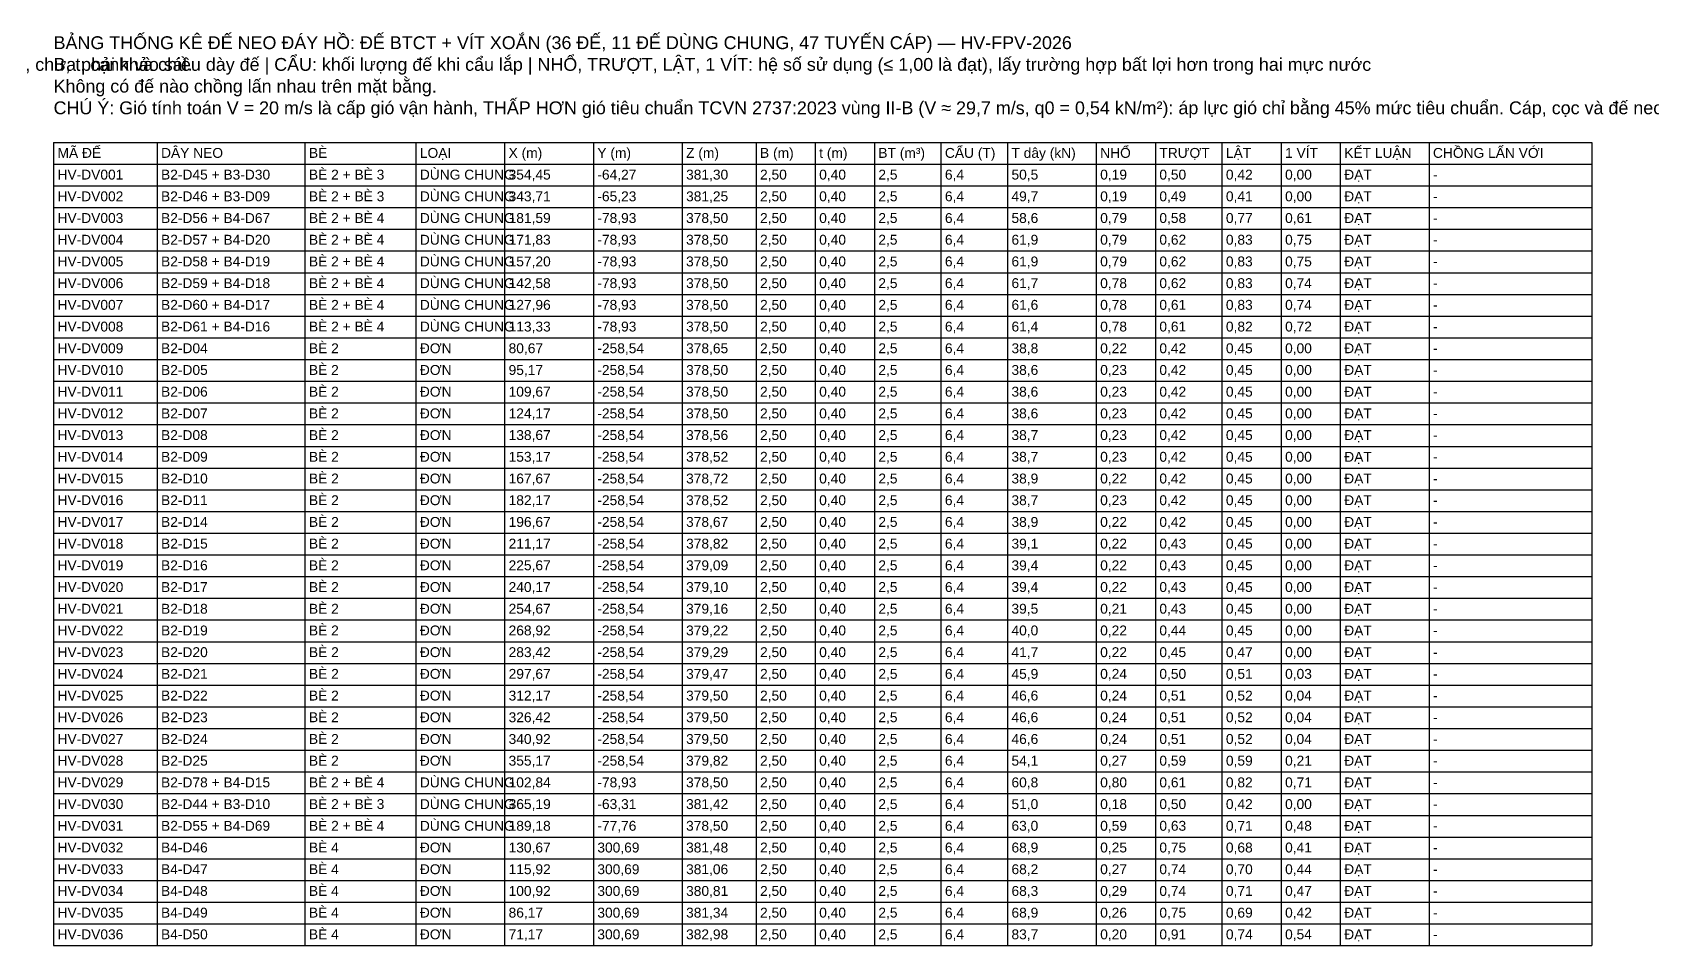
# Model space of a CAD drawing. Header units: metres. Extents: x -256 to 1219, y -260 to 304.
# Drawn here: x 664 to 861, y 191.7 to 302.7 of the extents above; entities that cross this region are included whole.
import ezdxf

# ---------------------------------------------------------------- set-up
doc = ezdxf.new("R2010")
doc.units = ezdxf.units.M
doc.layers.add('07_BANG_THONG_KE_COC_BO', color=7, linetype='Continuous')
doc.layers.add('08_BANG_THONG_KE_DE_NEO', color=7, linetype='Continuous')
doc.styles.add('VN', font='arial.ttf')

msp = doc.modelspace()

# ---------------------------------------------------------------- linework, layer by layer
at = {"layer": '08_BANG_THONG_KE_DE_NEO'}
for p, q in [((666.53, 289.338), (853.73, 289.338)), ((666.53, 289.338), (666.53, 191.658)), ((679.13, 289.338), (679.13, 191.658)), ((697.13, 289.338), (697.13, 191.658)), ((710.63, 289.338), (710.63, 191.658)), ((721.43, 289.338), (721.43, 191.658)), ((732.23, 289.338), (732.23, 191.658)), ((743.03, 289.338), (743.03, 191.658)), ((752.03, 289.338), (752.03, 191.658)), ((759.23, 289.338), (759.23, 191.658)), ((766.43, 289.338), (766.43, 191.658)), ((774.53, 289.338), (774.53, 191.658)), ((782.63, 289.338), (782.63, 191.658)), ((793.43, 289.338), (793.43, 191.658)), ((800.63, 289.338), (800.63, 191.658)), ((808.73, 289.338), (808.73, 191.658)), ((815.93, 289.338), (815.93, 191.658)), ((823.13, 289.338), (823.13, 191.658)), ((833.93, 289.338), (833.93, 191.658)), ((853.73, 289.338), (853.73, 191.658)), ((666.53, 286.698), (853.73, 286.698)), ((666.53, 284.058), (853.73, 284.058)), ((666.53, 281.418), (853.73, 281.418)), ((666.53, 278.778), (853.73, 278.778)), ((666.53, 276.138), (853.73, 276.138)), ((666.53, 273.498), (853.73, 273.498)), ((666.53, 270.858), (853.73, 270.858)), ((666.53, 268.218), (853.73, 268.218)), ((666.53, 265.578), (853.73, 265.578)), ((666.53, 262.938), (853.73, 262.938)), ((666.53, 260.298), (853.73, 260.298)), ((666.53, 257.658), (853.73, 257.658)), ((666.53, 255.018), (853.73, 255.018)), ((666.53, 252.378), (853.73, 252.378)), ((666.53, 249.738), (853.73, 249.738)), ((666.53, 247.098), (853.73, 247.098)), ((666.53, 244.458), (853.73, 244.458)), ((666.53, 241.818), (853.73, 241.818)), ((666.53, 239.178), (853.73, 239.178)), ((666.53, 236.538), (853.73, 236.538)), ((666.53, 233.898), (853.73, 233.898)), ((666.53, 231.258), (853.73, 231.258)), ((666.53, 228.618), (853.73, 228.618)), ((666.53, 225.978), (853.73, 225.978)), ((666.53, 223.338), (853.73, 223.338)), ((666.53, 220.698), (853.73, 220.698)), ((666.53, 218.058), (853.73, 218.058)), ((666.53, 215.418), (853.73, 215.418)), ((666.53, 212.778), (853.73, 212.778)), ((666.53, 210.138), (853.73, 210.138)), ((666.53, 207.498), (853.73, 207.498)), ((666.53, 204.858), (853.73, 204.858)), ((666.53, 202.218), (853.73, 202.218)), ((666.53, 199.578), (853.73, 199.578)), ((666.53, 196.938), (853.73, 196.938)), ((666.53, 194.298), (853.73, 194.298)), ((666.53, 191.658), (853.73, 191.658))]:
    msp.add_line(p, q, dxfattribs=at)

# ---------------------------------------------------------------- texts
at = {"layer": '07_BANG_THONG_KE_COC_BO', "style": 'VN'}
msp.add_text('Quy tắc của Chủ đầu tư (08/10/2026): gần bờ, kể cả chỗ mấp mé nước, neo bằng cọc khoan nhồi; đế vít xoắn chỉ dùng giữa hai bè. Vị trí cọc mới lấy theo địa hình IFC (≥ 384,0 m), chưa phải khảo sát.', height=1.56, dxfattribs=at).set_placement((489.83, 298.05))
at = {"layer": '08_BANG_THONG_KE_DE_NEO', "style": 'VN'}
for s, height, p in [('BẢNG THỐNG KÊ ĐẾ NEO ĐÁY HỒ: ĐẾ BTCT + VÍT XOẮN (36 ĐẾ, 11 ĐẾ DÙNG CHUNG, 47 TUYẾN CÁP) — HV-FPV-2026', 1.56, (666.53, 300.69)), ('B, t: cạnh và chiều dày đế | CẨU: khối lượng đế khi cẩu lắp | NHỔ, TRƯỢT, LẬT, 1 VÍT: hệ số sử dụng (≤ 1,00 là đạt), lấy trường hợp bất lợi hơn trong hai mực nước', 1.56, (666.53, 298.05)), ('Không có đế nào chồng lấn nhau trên mặt bằng.', 1.56, (666.53, 295.41)), ('CHÚ Ý: Gió tính toán V = 20 m/s là cấp gió vận hành, THẤP HƠN gió tiêu chuẩn TCVN 2737:2023 vùng II-B (V ≈ 29,7 m/s, q0 = 0,54 kN/m²): áp lực gió chỉ bằng 45% mức tiêu chuẩn. Cáp, cọc và đế neo định cỡ ở cấp gió này CHƯA được kiểm tra với bão thiết kế; nhập V = 30 m/s ở Tab 2 để kiểm tra.', 1.56, (666.53, 292.77)), ('MÃ ĐẾ', 1.2, (667.01, 287.466)), ('DÂY NEO', 1.2, (679.61, 287.466)), ('BÈ', 1.2, (697.61, 287.466)), ('LOẠI', 1.2, (711.11, 287.466)), ('X (m)', 1.2, (721.91, 287.466)), ('Y (m)', 1.2, (732.71, 287.466)), ('Z (m)', 1.2, (743.51, 287.466)), ('B (m)', 1.2, (752.51, 287.466)), ('t (m)', 1.2, (759.71, 287.466)), ('BT (m³)', 1.2, (766.91, 287.466)), ('CẨU (T)', 1.2, (775.01, 287.466)), ('T dây (kN)', 1.2, (783.11, 287.466)), ('NHỔ', 1.2, (793.91, 287.466)), ('TRƯỢT', 1.2, (801.11, 287.466)), ('LẬT', 1.2, (809.21, 287.466)), ('1 VÍT', 1.2, (816.41, 287.466)), ('KẾT LUẬN', 1.2, (823.61, 287.466)), ('CHỒNG LẤN VỚI', 1.2, (834.41, 287.466)), ('HV-DV001', 1.2, (667.01, 284.826)), ('B2-D45 + B3-D30', 1.2, (679.61, 284.826)), ('BÈ 2 + BÈ 3', 1.2, (697.61, 284.826)), ('DÙNG CHUNG', 1.2, (711.11, 284.826)), ('354,45', 1.2, (721.91, 284.826)), ('-64,27', 1.2, (732.71, 284.826)), ('381,30', 1.2, (743.51, 284.826)), ('2,50', 1.2, (752.51, 284.826)), ('0,40', 1.2, (759.71, 284.826)), ('2,5', 1.2, (766.91, 284.826)), ('6,4', 1.2, (775.01, 284.826)), ('50,5', 1.2, (783.11, 284.826)), ('0,19', 1.2, (793.91, 284.826)), ('0,50', 1.2, (801.11, 284.826)), ('0,42', 1.2, (809.21, 284.826)), ('0,00', 1.2, (816.41, 284.826)), ('ĐẠT', 1.2, (823.61, 284.826)), ('-', 1.2, (834.41, 284.826)), ('HV-DV002', 1.2, (667.01, 282.186)), ('B2-D46 + B3-D09', 1.2, (679.61, 282.186)), ('BÈ 2 + BÈ 3', 1.2, (697.61, 282.186)), ('DÙNG CHUNG', 1.2, (711.11, 282.186)), ('343,71', 1.2, (721.91, 282.186)), ('-65,23', 1.2, (732.71, 282.186)), ('381,25', 1.2, (743.51, 282.186)), ('2,50', 1.2, (752.51, 282.186)), ('0,40', 1.2, (759.71, 282.186)), ('2,5', 1.2, (766.91, 282.186)), ('6,4', 1.2, (775.01, 282.186)), ('49,7', 1.2, (783.11, 282.186)), ('0,19', 1.2, (793.91, 282.186)), ('0,49', 1.2, (801.11, 282.186)), ('0,41', 1.2, (809.21, 282.186)), ('0,00', 1.2, (816.41, 282.186)), ('ĐẠT', 1.2, (823.61, 282.186)), ('-', 1.2, (834.41, 282.186)), ('HV-DV003', 1.2, (667.01, 279.546)), ('B2-D56 + B4-D67', 1.2, (679.61, 279.546)), ('BÈ 2 + BÈ 4', 1.2, (697.61, 279.546)), ('DÙNG CHUNG', 1.2, (711.11, 279.546)), ('181,59', 1.2, (721.91, 279.546)), ('-78,93', 1.2, (732.71, 279.546)), ('378,50', 1.2, (743.51, 279.546)), ('2,50', 1.2, (752.51, 279.546)), ('0,40', 1.2, (759.71, 279.546)), ('2,5', 1.2, (766.91, 279.546)), ('6,4', 1.2, (775.01, 279.546)), ('58,6', 1.2, (783.11, 279.546)), ('0,79', 1.2, (793.91, 279.546)), ('0,58', 1.2, (801.11, 279.546)), ('0,77', 1.2, (809.21, 279.546)), ('0,61', 1.2, (816.41, 279.546)), ('ĐẠT', 1.2, (823.61, 279.546)), ('-', 1.2, (834.41, 279.546)), ('HV-DV004', 1.2, (667.01, 276.906)), ('B2-D57 + B4-D20', 1.2, (679.61, 276.906)), ('BÈ 2 + BÈ 4', 1.2, (697.61, 276.906)), ('DÙNG CHUNG', 1.2, (711.11, 276.906)), ('171,83', 1.2, (721.91, 276.906)), ('-78,93', 1.2, (732.71, 276.906)), ('378,50', 1.2, (743.51, 276.906)), ('2,50', 1.2, (752.51, 276.906)), ('0,40', 1.2, (759.71, 276.906)), ('2,5', 1.2, (766.91, 276.906)), ('6,4', 1.2, (775.01, 276.906)), ('61,9', 1.2, (783.11, 276.906)), ('0,79', 1.2, (793.91, 276.906)), ('0,62', 1.2, (801.11, 276.906)), ('0,83', 1.2, (809.21, 276.906)), ('0,75', 1.2, (816.41, 276.906)), ('ĐẠT', 1.2, (823.61, 276.906)), ('-', 1.2, (834.41, 276.906)), ('HV-DV005', 1.2, (667.01, 274.266)), ('B2-D58 + B4-D19', 1.2, (679.61, 274.266)), ('BÈ 2 + BÈ 4', 1.2, (697.61, 274.266)), ('DÙNG CHUNG', 1.2, (711.11, 274.266)), ('157,20', 1.2, (721.91, 274.266)), ('-78,93', 1.2, (732.71, 274.266)), ('378,50', 1.2, (743.51, 274.266)), ('2,50', 1.2, (752.51, 274.266)), ('0,40', 1.2, (759.71, 274.266)), ('2,5', 1.2, (766.91, 274.266)), ('6,4', 1.2, (775.01, 274.266)), ('61,9', 1.2, (783.11, 274.266)), ('0,79', 1.2, (793.91, 274.266)), ('0,62', 1.2, (801.11, 274.266)), ('0,83', 1.2, (809.21, 274.266)), ('0,75', 1.2, (816.41, 274.266)), ('ĐẠT', 1.2, (823.61, 274.266)), ('-', 1.2, (834.41, 274.266)), ('HV-DV006', 1.2, (667.01, 271.626)), ('B2-D59 + B4-D18', 1.2, (679.61, 271.626)), ('BÈ 2 + BÈ 4', 1.2, (697.61, 271.626)), ('DÙNG CHUNG', 1.2, (711.11, 271.626)), ('142,58', 1.2, (721.91, 271.626)), ('-78,93', 1.2, (732.71, 271.626)), ('378,50', 1.2, (743.51, 271.626)), ('2,50', 1.2, (752.51, 271.626)), ('0,40', 1.2, (759.71, 271.626)), ('2,5', 1.2, (766.91, 271.626)), ('6,4', 1.2, (775.01, 271.626)), ('61,7', 1.2, (783.11, 271.626)), ('0,78', 1.2, (793.91, 271.626)), ('0,62', 1.2, (801.11, 271.626)), ('0,83', 1.2, (809.21, 271.626)), ('0,74', 1.2, (816.41, 271.626)), ('ĐẠT', 1.2, (823.61, 271.626)), ('-', 1.2, (834.41, 271.626)), ('HV-DV007', 1.2, (667.01, 268.986)), ('B2-D60 + B4-D17', 1.2, (679.61, 268.986)), ('BÈ 2 + BÈ 4', 1.2, (697.61, 268.986)), ('DÙNG CHUNG', 1.2, (711.11, 268.986)), ('127,96', 1.2, (721.91, 268.986)), ('-78,93', 1.2, (732.71, 268.986)), ('378,50', 1.2, (743.51, 268.986)), ('2,50', 1.2, (752.51, 268.986)), ('0,40', 1.2, (759.71, 268.986)), ('2,5', 1.2, (766.91, 268.986)), ('6,4', 1.2, (775.01, 268.986)), ('61,6', 1.2, (783.11, 268.986)), ('0,78', 1.2, (793.91, 268.986)), ('0,61', 1.2, (801.11, 268.986)), ('0,83', 1.2, (809.21, 268.986)), ('0,74', 1.2, (816.41, 268.986)), ('ĐẠT', 1.2, (823.61, 268.986)), ('-', 1.2, (834.41, 268.986)), ('HV-DV008', 1.2, (667.01, 266.346)), ('B2-D61 + B4-D16', 1.2, (679.61, 266.346)), ('BÈ 2 + BÈ 4', 1.2, (697.61, 266.346)), ('DÙNG CHUNG', 1.2, (711.11, 266.346)), ('113,33', 1.2, (721.91, 266.346)), ('-78,93', 1.2, (732.71, 266.346)), ('378,50', 1.2, (743.51, 266.346)), ('2,50', 1.2, (752.51, 266.346)), ('0,40', 1.2, (759.71, 266.346)), ('2,5', 1.2, (766.91, 266.346)), ('6,4', 1.2, (775.01, 266.346)), ('61,4', 1.2, (783.11, 266.346)), ('0,78', 1.2, (793.91, 266.346)), ('0,61', 1.2, (801.11, 266.346)), ('0,82', 1.2, (809.21, 266.346)), ('0,72', 1.2, (816.41, 266.346)), ('ĐẠT', 1.2, (823.61, 266.346)), ('-', 1.2, (834.41, 266.346)), ('HV-DV009', 1.2, (667.01, 263.706)), ('B2-D04', 1.2, (679.61, 263.706)), ('BÈ 2', 1.2, (697.61, 263.706)), ('ĐƠN', 1.2, (711.11, 263.706)), ('80,67', 1.2, (721.91, 263.706)), ('-258,54', 1.2, (732.71, 263.706)), ('378,65', 1.2, (743.51, 263.706)), ('2,50', 1.2, (752.51, 263.706)), ('0,40', 1.2, (759.71, 263.706)), ('2,5', 1.2, (766.91, 263.706)), ('6,4', 1.2, (775.01, 263.706)), ('38,8', 1.2, (783.11, 263.706)), ('0,22', 1.2, (793.91, 263.706)), ('0,42', 1.2, (801.11, 263.706)), ('0,45', 1.2, (809.21, 263.706)), ('0,00', 1.2, (816.41, 263.706)), ('ĐẠT', 1.2, (823.61, 263.706)), ('-', 1.2, (834.41, 263.706)), ('HV-DV010', 1.2, (667.01, 261.066)), ('B2-D05', 1.2, (679.61, 261.066)), ('BÈ 2', 1.2, (697.61, 261.066)), ('ĐƠN', 1.2, (711.11, 261.066)), ('95,17', 1.2, (721.91, 261.066)), ('-258,54', 1.2, (732.71, 261.066)), ('378,50', 1.2, (743.51, 261.066)), ('2,50', 1.2, (752.51, 261.066)), ('0,40', 1.2, (759.71, 261.066)), ('2,5', 1.2, (766.91, 261.066)), ('6,4', 1.2, (775.01, 261.066)), ('38,6', 1.2, (783.11, 261.066)), ('0,23', 1.2, (793.91, 261.066)), ('0,42', 1.2, (801.11, 261.066)), ('0,45', 1.2, (809.21, 261.066)), ('0,00', 1.2, (816.41, 261.066)), ('ĐẠT', 1.2, (823.61, 261.066)), ('-', 1.2, (834.41, 261.066)), ('HV-DV011', 1.2, (667.01, 258.426)), ('B2-D06', 1.2, (679.61, 258.426)), ('BÈ 2', 1.2, (697.61, 258.426)), ('ĐƠN', 1.2, (711.11, 258.426)), ('109,67', 1.2, (721.91, 258.426)), ('-258,54', 1.2, (732.71, 258.426)), ('378,50', 1.2, (743.51, 258.426)), ('2,50', 1.2, (752.51, 258.426)), ('0,40', 1.2, (759.71, 258.426)), ('2,5', 1.2, (766.91, 258.426)), ('6,4', 1.2, (775.01, 258.426)), ('38,6', 1.2, (783.11, 258.426)), ('0,23', 1.2, (793.91, 258.426)), ('0,42', 1.2, (801.11, 258.426)), ('0,45', 1.2, (809.21, 258.426)), ('0,00', 1.2, (816.41, 258.426)), ('ĐẠT', 1.2, (823.61, 258.426)), ('-', 1.2, (834.41, 258.426)), ('HV-DV012', 1.2, (667.01, 255.786)), ('B2-D07', 1.2, (679.61, 255.786)), ('BÈ 2', 1.2, (697.61, 255.786)), ('ĐƠN', 1.2, (711.11, 255.786)), ('124,17', 1.2, (721.91, 255.786)), ('-258,54', 1.2, (732.71, 255.786)), ('378,50', 1.2, (743.51, 255.786)), ('2,50', 1.2, (752.51, 255.786)), ('0,40', 1.2, (759.71, 255.786)), ('2,5', 1.2, (766.91, 255.786)), ('6,4', 1.2, (775.01, 255.786)), ('38,6', 1.2, (783.11, 255.786)), ('0,23', 1.2, (793.91, 255.786)), ('0,42', 1.2, (801.11, 255.786)), ('0,45', 1.2, (809.21, 255.786)), ('0,00', 1.2, (816.41, 255.786)), ('ĐẠT', 1.2, (823.61, 255.786)), ('-', 1.2, (834.41, 255.786)), ('HV-DV013', 1.2, (667.01, 253.146)), ('B2-D08', 1.2, (679.61, 253.146)), ('BÈ 2', 1.2, (697.61, 253.146)), ('ĐƠN', 1.2, (711.11, 253.146)), ('138,67', 1.2, (721.91, 253.146)), ('-258,54', 1.2, (732.71, 253.146)), ('378,56', 1.2, (743.51, 253.146)), ('2,50', 1.2, (752.51, 253.146)), ('0,40', 1.2, (759.71, 253.146)), ('2,5', 1.2, (766.91, 253.146)), ('6,4', 1.2, (775.01, 253.146)), ('38,7', 1.2, (783.11, 253.146)), ('0,23', 1.2, (793.91, 253.146)), ('0,42', 1.2, (801.11, 253.146)), ('0,45', 1.2, (809.21, 253.146)), ('0,00', 1.2, (816.41, 253.146)), ('ĐẠT', 1.2, (823.61, 253.146)), ('-', 1.2, (834.41, 253.146)), ('HV-DV014', 1.2, (667.01, 250.506)), ('B2-D09', 1.2, (679.61, 250.506)), ('BÈ 2', 1.2, (697.61, 250.506)), ('ĐƠN', 1.2, (711.11, 250.506)), ('153,17', 1.2, (721.91, 250.506)), ('-258,54', 1.2, (732.71, 250.506)), ('378,52', 1.2, (743.51, 250.506)), ('2,50', 1.2, (752.51, 250.506)), ('0,40', 1.2, (759.71, 250.506)), ('2,5', 1.2, (766.91, 250.506)), ('6,4', 1.2, (775.01, 250.506)), ('38,7', 1.2, (783.11, 250.506)), ('0,23', 1.2, (793.91, 250.506)), ('0,42', 1.2, (801.11, 250.506)), ('0,45', 1.2, (809.21, 250.506)), ('0,00', 1.2, (816.41, 250.506)), ('ĐẠT', 1.2, (823.61, 250.506)), ('-', 1.2, (834.41, 250.506)), ('HV-DV015', 1.2, (667.01, 247.866)), ('B2-D10', 1.2, (679.61, 247.866)), ('BÈ 2', 1.2, (697.61, 247.866)), ('ĐƠN', 1.2, (711.11, 247.866)), ('167,67', 1.2, (721.91, 247.866)), ('-258,54', 1.2, (732.71, 247.866)), ('378,72', 1.2, (743.51, 247.866)), ('2,50', 1.2, (752.51, 247.866)), ('0,40', 1.2, (759.71, 247.866)), ('2,5', 1.2, (766.91, 247.866)), ('6,4', 1.2, (775.01, 247.866)), ('38,9', 1.2, (783.11, 247.866)), ('0,22', 1.2, (793.91, 247.866)), ('0,42', 1.2, (801.11, 247.866)), ('0,45', 1.2, (809.21, 247.866)), ('0,00', 1.2, (816.41, 247.866)), ('ĐẠT', 1.2, (823.61, 247.866)), ('-', 1.2, (834.41, 247.866)), ('HV-DV016', 1.2, (667.01, 245.226)), ('B2-D11', 1.2, (679.61, 245.226)), ('BÈ 2', 1.2, (697.61, 245.226)), ('ĐƠN', 1.2, (711.11, 245.226)), ('182,17', 1.2, (721.91, 245.226)), ('-258,54', 1.2, (732.71, 245.226)), ('378,52', 1.2, (743.51, 245.226)), ('2,50', 1.2, (752.51, 245.226)), ('0,40', 1.2, (759.71, 245.226)), ('2,5', 1.2, (766.91, 245.226)), ('6,4', 1.2, (775.01, 245.226)), ('38,7', 1.2, (783.11, 245.226)), ('0,23', 1.2, (793.91, 245.226)), ('0,42', 1.2, (801.11, 245.226)), ('0,45', 1.2, (809.21, 245.226)), ('0,00', 1.2, (816.41, 245.226)), ('ĐẠT', 1.2, (823.61, 245.226)), ('-', 1.2, (834.41, 245.226)), ('HV-DV017', 1.2, (667.01, 242.586)), ('B2-D14', 1.2, (679.61, 242.586)), ('BÈ 2', 1.2, (697.61, 242.586)), ('ĐƠN', 1.2, (711.11, 242.586)), ('196,67', 1.2, (721.91, 242.586)), ('-258,54', 1.2, (732.71, 242.586)), ('378,67', 1.2, (743.51, 242.586)), ('2,50', 1.2, (752.51, 242.586)), ('0,40', 1.2, (759.71, 242.586)), ('2,5', 1.2, (766.91, 242.586)), ('6,4', 1.2, (775.01, 242.586)), ('38,9', 1.2, (783.11, 242.586)), ('0,22', 1.2, (793.91, 242.586)), ('0,42', 1.2, (801.11, 242.586)), ('0,45', 1.2, (809.21, 242.586)), ('0,00', 1.2, (816.41, 242.586)), ('ĐẠT', 1.2, (823.61, 242.586)), ('-', 1.2, (834.41, 242.586)), ('HV-DV018', 1.2, (667.01, 239.946)), ('B2-D15', 1.2, (679.61, 239.946)), ('BÈ 2', 1.2, (697.61, 239.946)), ('ĐƠN', 1.2, (711.11, 239.946)), ('211,17', 1.2, (721.91, 239.946)), ('-258,54', 1.2, (732.71, 239.946)), ('378,82', 1.2, (743.51, 239.946)), ('2,50', 1.2, (752.51, 239.946)), ('0,40', 1.2, (759.71, 239.946)), ('2,5', 1.2, (766.91, 239.946)), ('6,4', 1.2, (775.01, 239.946)), ('39,1', 1.2, (783.11, 239.946)), ('0,22', 1.2, (793.91, 239.946)), ('0,43', 1.2, (801.11, 239.946)), ('0,45', 1.2, (809.21, 239.946)), ('0,00', 1.2, (816.41, 239.946)), ('ĐẠT', 1.2, (823.61, 239.946)), ('-', 1.2, (834.41, 239.946)), ('HV-DV019', 1.2, (667.01, 237.306)), ('B2-D16', 1.2, (679.61, 237.306)), ('BÈ 2', 1.2, (697.61, 237.306)), ('ĐƠN', 1.2, (711.11, 237.306)), ('225,67', 1.2, (721.91, 237.306)), ('-258,54', 1.2, (732.71, 237.306)), ('379,09', 1.2, (743.51, 237.306)), ('2,50', 1.2, (752.51, 237.306)), ('0,40', 1.2, (759.71, 237.306)), ('2,5', 1.2, (766.91, 237.306)), ('6,4', 1.2, (775.01, 237.306)), ('39,4', 1.2, (783.11, 237.306)), ('0,22', 1.2, (793.91, 237.306)), ('0,43', 1.2, (801.11, 237.306)), ('0,45', 1.2, (809.21, 237.306)), ('0,00', 1.2, (816.41, 237.306)), ('ĐẠT', 1.2, (823.61, 237.306)), ('-', 1.2, (834.41, 237.306)), ('HV-DV020', 1.2, (667.01, 234.666)), ('B2-D17', 1.2, (679.61, 234.666)), ('BÈ 2', 1.2, (697.61, 234.666)), ('ĐƠN', 1.2, (711.11, 234.666)), ('240,17', 1.2, (721.91, 234.666)), ('-258,54', 1.2, (732.71, 234.666)), ('379,10', 1.2, (743.51, 234.666)), ('2,50', 1.2, (752.51, 234.666)), ('0,40', 1.2, (759.71, 234.666)), ('2,5', 1.2, (766.91, 234.666)), ('6,4', 1.2, (775.01, 234.666)), ('39,4', 1.2, (783.11, 234.666)), ('0,22', 1.2, (793.91, 234.666)), ('0,43', 1.2, (801.11, 234.666)), ('0,45', 1.2, (809.21, 234.666)), ('0,00', 1.2, (816.41, 234.666)), ('ĐẠT', 1.2, (823.61, 234.666)), ('-', 1.2, (834.41, 234.666)), ('HV-DV021', 1.2, (667.01, 232.026)), ('B2-D18', 1.2, (679.61, 232.026)), ('BÈ 2', 1.2, (697.61, 232.026)), ('ĐƠN', 1.2, (711.11, 232.026)), ('254,67', 1.2, (721.91, 232.026)), ('-258,54', 1.2, (732.71, 232.026)), ('379,16', 1.2, (743.51, 232.026)), ('2,50', 1.2, (752.51, 232.026)), ('0,40', 1.2, (759.71, 232.026)), ('2,5', 1.2, (766.91, 232.026)), ('6,4', 1.2, (775.01, 232.026)), ('39,5', 1.2, (783.11, 232.026)), ('0,21', 1.2, (793.91, 232.026)), ('0,43', 1.2, (801.11, 232.026)), ('0,45', 1.2, (809.21, 232.026)), ('0,00', 1.2, (816.41, 232.026)), ('ĐẠT', 1.2, (823.61, 232.026)), ('-', 1.2, (834.41, 232.026)), ('HV-DV022', 1.2, (667.01, 229.386)), ('B2-D19', 1.2, (679.61, 229.386)), ('BÈ 2', 1.2, (697.61, 229.386)), ('ĐƠN', 1.2, (711.11, 229.386)), ('268,92', 1.2, (721.91, 229.386)), ('-258,54', 1.2, (732.71, 229.386)), ('379,22', 1.2, (743.51, 229.386)), ('2,50', 1.2, (752.51, 229.386)), ('0,40', 1.2, (759.71, 229.386)), ('2,5', 1.2, (766.91, 229.386)), ('6,4', 1.2, (775.01, 229.386)), ('40,0', 1.2, (783.11, 229.386)), ('0,22', 1.2, (793.91, 229.386)), ('0,44', 1.2, (801.11, 229.386)), ('0,45', 1.2, (809.21, 229.386)), ('0,00', 1.2, (816.41, 229.386)), ('ĐẠT', 1.2, (823.61, 229.386)), ('-', 1.2, (834.41, 229.386)), ('HV-DV023', 1.2, (667.01, 226.746)), ('B2-D20', 1.2, (679.61, 226.746)), ('BÈ 2', 1.2, (697.61, 226.746)), ('ĐƠN', 1.2, (711.11, 226.746)), ('283,42', 1.2, (721.91, 226.746)), ('-258,54', 1.2, (732.71, 226.746)), ('379,29', 1.2, (743.51, 226.746)), ('2,50', 1.2, (752.51, 226.746)), ('0,40', 1.2, (759.71, 226.746)), ('2,5', 1.2, (766.91, 226.746)), ('6,4', 1.2, (775.01, 226.746)), ('41,7', 1.2, (783.11, 226.746)), ('0,22', 1.2, (793.91, 226.746)), ('0,45', 1.2, (801.11, 226.746)), ('0,47', 1.2, (809.21, 226.746)), ('0,00', 1.2, (816.41, 226.746)), ('ĐẠT', 1.2, (823.61, 226.746)), ('-', 1.2, (834.41, 226.746)), ('HV-DV024', 1.2, (667.01, 224.106)), ('B2-D21', 1.2, (679.61, 224.106)), ('BÈ 2', 1.2, (697.61, 224.106)), ('ĐƠN', 1.2, (711.11, 224.106)), ('297,67', 1.2, (721.91, 224.106)), ('-258,54', 1.2, (732.71, 224.106)), ('379,47', 1.2, (743.51, 224.106)), ('2,50', 1.2, (752.51, 224.106)), ('0,40', 1.2, (759.71, 224.106)), ('2,5', 1.2, (766.91, 224.106)), ('6,4', 1.2, (775.01, 224.106)), ('45,9', 1.2, (783.11, 224.106)), ('0,24', 1.2, (793.91, 224.106)), ('0,50', 1.2, (801.11, 224.106)), ('0,51', 1.2, (809.21, 224.106)), ('0,03', 1.2, (816.41, 224.106)), ('ĐẠT', 1.2, (823.61, 224.106)), ('BÈ 2', 1.2, (697.61, 221.466)), ('-', 1.2, (834.41, 224.106)), ('HV-DV025', 1.2, (667.01, 221.466)), ('B2-D22', 1.2, (679.61, 221.466)), ('ĐƠN', 1.2, (711.11, 221.466)), ('312,17', 1.2, (721.91, 221.466)), ('-258,54', 1.2, (732.71, 221.466)), ('379,50', 1.2, (743.51, 221.466)), ('2,50', 1.2, (752.51, 221.466)), ('0,40', 1.2, (759.71, 221.466)), ('2,5', 1.2, (766.91, 221.466)), ('6,4', 1.2, (775.01, 221.466)), ('46,6', 1.2, (783.11, 221.466)), ('0,24', 1.2, (793.91, 221.466)), ('0,51', 1.2, (801.11, 221.466)), ('0,52', 1.2, (809.21, 221.466)), ('0,04', 1.2, (816.41, 221.466)), ('ĐẠT', 1.2, (823.61, 221.466)), ('-', 1.2, (834.41, 221.466)), ('HV-DV026', 1.2, (667.01, 218.826)), ('B2-D23', 1.2, (679.61, 218.826)), ('BÈ 2', 1.2, (697.61, 218.826)), ('ĐƠN', 1.2, (711.11, 218.826)), ('326,42', 1.2, (721.91, 218.826)), ('-258,54', 1.2, (732.71, 218.826)), ('379,50', 1.2, (743.51, 218.826)), ('2,50', 1.2, (752.51, 218.826)), ('0,40', 1.2, (759.71, 218.826)), ('2,5', 1.2, (766.91, 218.826)), ('6,4', 1.2, (775.01, 218.826)), ('46,6', 1.2, (783.11, 218.826)), ('0,24', 1.2, (793.91, 218.826)), ('0,51', 1.2, (801.11, 218.826)), ('0,52', 1.2, (809.21, 218.826)), ('0,04', 1.2, (816.41, 218.826)), ('ĐẠT', 1.2, (823.61, 218.826)), ('-', 1.2, (834.41, 218.826)), ('HV-DV027', 1.2, (667.01, 216.186)), ('B2-D24', 1.2, (679.61, 216.186)), ('BÈ 2', 1.2, (697.61, 216.186)), ('ĐƠN', 1.2, (711.11, 216.186)), ('340,92', 1.2, (721.91, 216.186)), ('-258,54', 1.2, (732.71, 216.186)), ('379,50', 1.2, (743.51, 216.186)), ('2,50', 1.2, (752.51, 216.186)), ('0,40', 1.2, (759.71, 216.186)), ('2,5', 1.2, (766.91, 216.186)), ('6,4', 1.2, (775.01, 216.186)), ('46,6', 1.2, (783.11, 216.186)), ('0,24', 1.2, (793.91, 216.186)), ('0,51', 1.2, (801.11, 216.186)), ('0,52', 1.2, (809.21, 216.186)), ('0,04', 1.2, (816.41, 216.186)), ('ĐẠT', 1.2, (823.61, 216.186)), ('BÈ 2', 1.2, (697.61, 213.546)), ('-', 1.2, (834.41, 216.186)), ('HV-DV028', 1.2, (667.01, 213.546)), ('B2-D25', 1.2, (679.61, 213.546)), ('ĐƠN', 1.2, (711.11, 213.546)), ('355,17', 1.2, (721.91, 213.546)), ('-258,54', 1.2, (732.71, 213.546)), ('379,82', 1.2, (743.51, 213.546)), ('2,50', 1.2, (752.51, 213.546)), ('0,40', 1.2, (759.71, 213.546)), ('2,5', 1.2, (766.91, 213.546)), ('6,4', 1.2, (775.01, 213.546)), ('54,1', 1.2, (783.11, 213.546)), ('0,27', 1.2, (793.91, 213.546)), ('0,59', 1.2, (801.11, 213.546)), ('0,59', 1.2, (809.21, 213.546)), ('0,21', 1.2, (816.41, 213.546)), ('ĐẠT', 1.2, (823.61, 213.546)), ('-', 1.2, (834.41, 213.546)), ('HV-DV029', 1.2, (667.01, 210.906)), ('B2-D78 + B4-D15', 1.2, (679.61, 210.906)), ('BÈ 2 + BÈ 4', 1.2, (697.61, 210.906)), ('DÙNG CHUNG', 1.2, (711.11, 210.906)), ('102,84', 1.2, (721.91, 210.906)), ('-78,93', 1.2, (732.71, 210.906)), ('378,50', 1.2, (743.51, 210.906)), ('2,50', 1.2, (752.51, 210.906)), ('0,40', 1.2, (759.71, 210.906)), ('2,5', 1.2, (766.91, 210.906)), ('6,4', 1.2, (775.01, 210.906)), ('60,8', 1.2, (783.11, 210.906)), ('0,80', 1.2, (793.91, 210.906)), ('0,61', 1.2, (801.11, 210.906)), ('0,82', 1.2, (809.21, 210.906)), ('0,71', 1.2, (816.41, 210.906)), ('ĐẠT', 1.2, (823.61, 210.906)), ('-', 1.2, (834.41, 210.906)), ('HV-DV030', 1.2, (667.01, 208.266)), ('B2-D44 + B3-D10', 1.2, (679.61, 208.266)), ('BÈ 2 + BÈ 3', 1.2, (697.61, 208.266)), ('DÙNG CHUNG', 1.2, (711.11, 208.266)), ('365,19', 1.2, (721.91, 208.266)), ('-63,31', 1.2, (732.71, 208.266)), ('381,42', 1.2, (743.51, 208.266)), ('2,50', 1.2, (752.51, 208.266)), ('0,40', 1.2, (759.71, 208.266)), ('2,5', 1.2, (766.91, 208.266)), ('6,4', 1.2, (775.01, 208.266)), ('51,0', 1.2, (783.11, 208.266)), ('0,18', 1.2, (793.91, 208.266)), ('0,50', 1.2, (801.11, 208.266)), ('0,42', 1.2, (809.21, 208.266)), ('0,00', 1.2, (816.41, 208.266)), ('ĐẠT', 1.2, (823.61, 208.266)), ('BÈ 2 + BÈ 4', 1.2, (697.61, 205.626)), ('DÙNG CHUNG', 1.2, (711.11, 205.626)), ('-', 1.2, (834.41, 208.266)), ('HV-DV031', 1.2, (667.01, 205.626)), ('B2-D55 + B4-D69', 1.2, (679.61, 205.626)), ('189,18', 1.2, (721.91, 205.626)), ('-77,76', 1.2, (732.71, 205.626)), ('378,50', 1.2, (743.51, 205.626)), ('2,50', 1.2, (752.51, 205.626)), ('0,40', 1.2, (759.71, 205.626)), ('2,5', 1.2, (766.91, 205.626)), ('6,4', 1.2, (775.01, 205.626)), ('63,0', 1.2, (783.11, 205.626)), ('0,59', 1.2, (793.91, 205.626)), ('0,63', 1.2, (801.11, 205.626)), ('0,71', 1.2, (809.21, 205.626)), ('0,48', 1.2, (816.41, 205.626)), ('ĐẠT', 1.2, (823.61, 205.626)), ('-', 1.2, (834.41, 205.626)), ('HV-DV032', 1.2, (667.01, 202.986)), ('B4-D46', 1.2, (679.61, 202.986)), ('BÈ 4', 1.2, (697.61, 202.986)), ('ĐƠN', 1.2, (711.11, 202.986)), ('130,67', 1.2, (721.91, 202.986)), ('300,69', 1.2, (732.71, 202.986)), ('381,48', 1.2, (743.51, 202.986)), ('2,50', 1.2, (752.51, 202.986)), ('0,40', 1.2, (759.71, 202.986)), ('2,5', 1.2, (766.91, 202.986)), ('6,4', 1.2, (775.01, 202.986)), ('68,9', 1.2, (783.11, 202.986)), ('0,25', 1.2, (793.91, 202.986)), ('0,75', 1.2, (801.11, 202.986)), ('0,68', 1.2, (809.21, 202.986)), ('0,41', 1.2, (816.41, 202.986)), ('ĐẠT', 1.2, (823.61, 202.986)), ('-', 1.2, (834.41, 202.986)), ('HV-DV033', 1.2, (667.01, 200.346)), ('B4-D47', 1.2, (679.61, 200.346)), ('BÈ 4', 1.2, (697.61, 200.346)), ('ĐƠN', 1.2, (711.11, 200.346)), ('115,92', 1.2, (721.91, 200.346)), ('300,69', 1.2, (732.71, 200.346)), ('381,06', 1.2, (743.51, 200.346)), ('2,50', 1.2, (752.51, 200.346)), ('0,40', 1.2, (759.71, 200.346)), ('2,5', 1.2, (766.91, 200.346)), ('6,4', 1.2, (775.01, 200.346)), ('68,2', 1.2, (783.11, 200.346)), ('0,27', 1.2, (793.91, 200.346)), ('0,74', 1.2, (801.11, 200.346)), ('0,70', 1.2, (809.21, 200.346)), ('0,44', 1.2, (816.41, 200.346)), ('ĐẠT', 1.2, (823.61, 200.346)), ('BÈ 4', 1.2, (697.61, 197.706)), ('-', 1.2, (834.41, 200.346)), ('HV-DV034', 1.2, (667.01, 197.706)), ('B4-D48', 1.2, (679.61, 197.706)), ('ĐƠN', 1.2, (711.11, 197.706)), ('100,92', 1.2, (721.91, 197.706)), ('300,69', 1.2, (732.71, 197.706)), ('380,81', 1.2, (743.51, 197.706)), ('2,50', 1.2, (752.51, 197.706)), ('0,40', 1.2, (759.71, 197.706)), ('2,5', 1.2, (766.91, 197.706)), ('6,4', 1.2, (775.01, 197.706)), ('68,3', 1.2, (783.11, 197.706)), ('0,29', 1.2, (793.91, 197.706)), ('0,74', 1.2, (801.11, 197.706)), ('0,71', 1.2, (809.21, 197.706)), ('0,47', 1.2, (816.41, 197.706)), ('ĐẠT', 1.2, (823.61, 197.706)), ('-', 1.2, (834.41, 197.706)), ('HV-DV035', 1.2, (667.01, 195.066)), ('B4-D49', 1.2, (679.61, 195.066)), ('BÈ 4', 1.2, (697.61, 195.066)), ('ĐƠN', 1.2, (711.11, 195.066)), ('86,17', 1.2, (721.91, 195.066)), ('300,69', 1.2, (732.71, 195.066)), ('381,34', 1.2, (743.51, 195.066)), ('2,50', 1.2, (752.51, 195.066)), ('0,40', 1.2, (759.71, 195.066)), ('2,5', 1.2, (766.91, 195.066)), ('6,4', 1.2, (775.01, 195.066)), ('68,9', 1.2, (783.11, 195.066)), ('0,26', 1.2, (793.91, 195.066)), ('0,75', 1.2, (801.11, 195.066)), ('0,69', 1.2, (809.21, 195.066)), ('0,42', 1.2, (816.41, 195.066)), ('ĐẠT', 1.2, (823.61, 195.066)), ('-', 1.2, (834.41, 195.066)), ('HV-DV036', 1.2, (667.01, 192.426)), ('B4-D50', 1.2, (679.61, 192.426)), ('BÈ 4', 1.2, (697.61, 192.426)), ('ĐƠN', 1.2, (711.11, 192.426)), ('71,17', 1.2, (721.91, 192.426)), ('300,69', 1.2, (732.71, 192.426)), ('382,98', 1.2, (743.51, 192.426)), ('2,50', 1.2, (752.51, 192.426)), ('0,40', 1.2, (759.71, 192.426)), ('2,5', 1.2, (766.91, 192.426)), ('6,4', 1.2, (775.01, 192.426)), ('83,7', 1.2, (783.11, 192.426)), ('0,20', 1.2, (793.91, 192.426)), ('0,91', 1.2, (801.11, 192.426)), ('0,74', 1.2, (809.21, 192.426)), ('0,54', 1.2, (816.41, 192.426)), ('ĐẠT', 1.2, (823.61, 192.426)), ('-', 1.2, (834.41, 192.426))]:
    msp.add_text(s, height=height, dxfattribs=at).set_placement(p)

doc.saveas('drawing.dxf')
